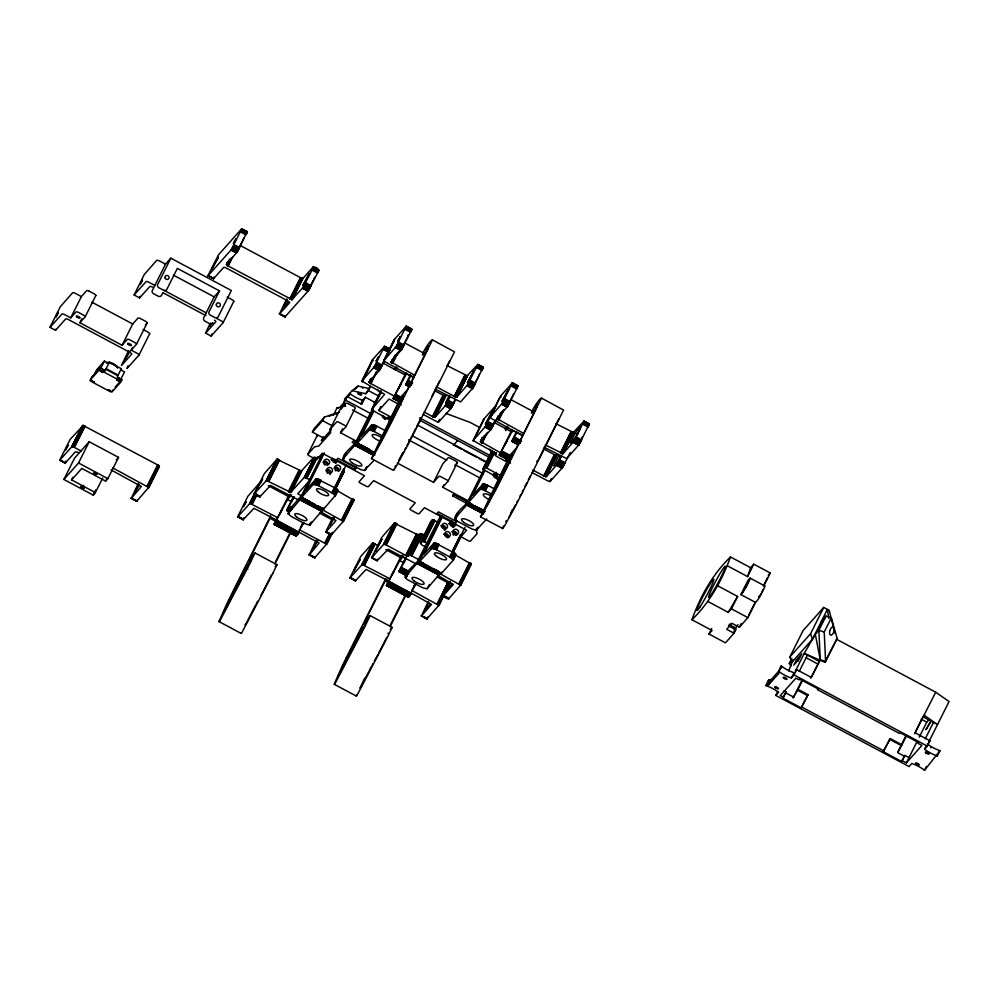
<?xml version="1.0" encoding="UTF-8"?>
<svg xmlns="http://www.w3.org/2000/svg" width="999" height="999" viewBox="0 0 999 999"><rect width="100%" height="100%" fill="white"/><g stroke="black" fill="none" stroke-linecap="round" stroke-linejoin="round"><path stroke-width="1.5" d="M426.123 546.553C417.095 545.392 421.116 537.674 426.91 543.281M506.481 461.75L496.166 456.156L495.304 455.144L496.003 453.871L494.917 452.809L473.139 440.509L485.339 426.61L493.893 410.189M78.159 452.36L75.424 451.785L65.235 463.136L59.703 460.139L70.217 439.273L83.242 425.487L157.992 465.097L159.403 466.595L157.392 468.893M285.115 316.208L284.965 316.933L308.142 291.009L317.557 273.014C321.878 269.056 311.925 263.611 312.05 270.08L302.859 287.774L291.858 299.6L227.859 265.834L226.498 264.236L237.1 252.173L247.115 231.793M318.094 505.981L323.589 508.916L309.765 525.062L304.782 523.663L290.959 516.271L288.124 513.511L300.599 498.988L322.952 454.52M314.91 556.868L314.61 557.979L326.511 544.13L299.3 529.707M324.4 452.872L305.744 490.484L315.821 479.22L317.095 478.946L336.213 488.499L337.924 490.771L335.826 493.194M373.951 460.352L364.31 470.517L360.314 469.405L346.478 462.038C336.076 457.392 353.921 446.503 355.781 441.995L381.268 391.733M346.178 454.533L345.804 453.171M332.779 517.432L325.724 531.943L331.243 535.077L343.231 521.378L322.09 509.577M343.269 521.64L353.921 500.249L336.626 490.384M390.322 420.367L371.541 409.702L384.64 394.305L361.85 381.106L374.3 366.833L384.528 346.291L372.565 359.628L373.127 360.664M413.399 377.485L383.616 360.951L394.33 339.473L406.293 326.136L411.825 329.121L411.501 330.182L401.561 349.613L390.934 362.025L414.535 375.137M394.33 339.473L394.518 340.147M440.621 572.964L426.948 588.798L422.602 587.724L408.766 580.357C398.351 575.711 416.208 564.822 418.057 560.314L440.459 516.058M405.382 577.522L408.091 571.49M483.778 469.905L467.619 501.698C465.771 506.218 447.914 517.095 458.329 521.74L472.165 529.108L476.148 530.219L486.775 518.956M441.895 516.283L419.193 561.888L431.918 548.376L435.901 549.487L450.349 557.205L453.071 560.402L441.258 573.638L418.456 561.538L405.319 576.997M455.369 519.555L458.029 514.235L457.654 512.874M453.071 560.402L455.844 554.895L455.02 553.371L435.502 543.131L433.728 543.344L423.663 554.607L442.32 516.995M448.901 597.789L448.601 598.901L460.589 585.202L439.448 573.401M460.614 585.464L471.278 564.073L455.282 554.907M501.311 453.234L480.419 441.446L490.834 429.545L496.203 419.505M520.916 434.877L489.772 417.619L500.474 396.141L512.437 382.804L517.981 385.789L517.644 386.85L507.717 406.281L497.09 418.693L523.414 433.266M497.052 418.556L498.439 415.684M500.474 396.141L501.036 397.177M500.299 479.058L482.867 469.243L492.207 450.287M128.509 350.849L121.453 365.497L131.668 354.208A2.498 0.774 26.6 0 0 130.007 352.435L68.407 319.555A2.498 0.774 26.6 0 0 65.672 318.981L55.569 330.282L49.95 327.335L60.215 306.843L72.602 292.782A2.498 0.774 26.6 0 1 75.325 293.356L81.381 296.591L86.626 290.697A2.498 0.774 26.6 0 1 89.361 291.283M55.482 330.319L55.782 329.208M138.262 483.666L131.244 498.364L141.359 486.513L111.014 469.905M286.501 299.3L279.47 313.998L289.648 302.66L288.848 301.423L225.112 267.457L223.651 267.42L213.549 278.733L207.929 275.774L218.444 254.907L241.608 228.858L247.365 231.681M216.571 318.381L221.403 320.966A2.498 0.774 26.6 0 1 223.077 322.739L211.114 336.076L205.569 333.092L210.077 323.539M211.114 336.076L211.825 334.003M241.87 228.746L231.356 249.613L207.967 275.836M260.215 482.28L247.839 496.328L237.612 516.87L249.987 503.396L277.61 517.619L288.249 496.353L290.234 494.13M313.836 457.355L301.348 471.041L276.96 459.29L264.473 473.426L254.208 493.918L266.446 480.507L290.709 492.307L304.295 477.41L309.553 479.458M298.676 500.024L270.567 485.427L259.752 496.903L259.89 496.178M291.608 494.917L287.512 499.512L274.188 524.5L277.61 517.619M323.301 453.534L301.286 497.764L313.149 484.54L317.345 485.077L332.442 493.081L335.202 495.566L323.301 509.54L323.938 507.929M316.134 540.347L309.116 555.044L319.106 543.019L277.048 520.392M331.243 535.077L331.543 533.966M372.727 411.725L356.918 443.568L369.268 430.094L372.977 430.881L383.491 436.426M377.834 545.354L372.54 543.281L360.689 556.53L349.825 577.959L362.212 564.485L389.822 578.708L400.474 557.442L402.447 555.219M425.187 536.051C422.152 531.93 419.468 535.839 416.396 534.153L394.305 523.114L381.83 537.25L371.566 557.742L377.185 560.689L388.174 549.275L416.021 563.848M384.228 347.402C391.97 352.547 392.033 348.913 384.44 346.328M403.821 556.006L399.737 560.601L386.413 585.589L389.822 578.708M428.359 601.423L421.328 616.133L431.531 604.432L410.676 592.782M441.858 572.052L441.221 573.663M443.081 595.766C457.717 601.873 438.673 598.051 444.38 592.744M447.077 365.572L467.182 375.786L477.809 364.498L467.569 384.852L456.955 396.903L454.545 396.491L436.426 386.838M454.882 518.394L466.82 504.92L468.681 501.298M435.314 389.185L460.576 401.91L473.064 387.787L483.079 367.407M555.968 423.701L573.339 432.455L583.965 421.153L573.713 441.508L563.011 453.646L545.317 444.955M544.118 447.265L566.733 458.578L579.22 444.443L589.223 424.063M413.711 377.135L410.964 375.661L405.631 384.69L410.452 374.725M522.602 435.264L517.107 432.33L511.775 441.358L516.595 431.393M289.398 512L286.638 510.439L292.869 497.777M407.117 576.023L398.851 571.59L405.781 557.479M522.052 493.231A157.792 12.55 -61.9 0 1 515.834 505.294L505.094 524.975A11.389 0.912 -61.9 0 1 502.709 528.496L480.494 516.833L497.889 480.507M222.977 613.661L232.667 593.156A247.964 19.718 -61.9 0 1 234.89 588.611L245.155 567.894L249.6 562.912A71.254 5.669 -61.9 0 1 239.997 581.53M250.936 561.413L255.02 552.984L277.023 564.722L272.939 573.151M390.297 629.445L392.17 627.384L388.087 635.801A69.955 5.569 -61.9 0 1 378.409 654.582M479.333 374.213L479.021 375.137M406.019 372.677L393.156 398.688L406.493 373.676L410.614 375.874M512.012 429.645L499.313 455.344L512.637 430.344L515.397 431.805M213.961 277.21L213.474 278.771M383.628 360.826L396.066 346.678L406.293 326.136M489.772 417.495L502.21 403.346L512.437 382.804M219.206 621.003L225.911 605.844A157.792 12.55 -61.9 0 1 231.293 594.73L270.679 515.746M356.506 694.917L356.356 695.404A11.389 0.912 -61.9 0 0 356.793 695.754L378.384 654.582M360.139 687.924L360.764 686.5M730.219 623.788L728.446 625.774L735.776 629.695L734.003 633.241L725.449 642.844L708.953 634.04L712.087 630.506L691.92 619.742C700.237 596.478 712.612 574.25 730.469 556.942L750.636 567.707L753.783 564.185L770.279 572.989L764.035 585.464M691.92 619.742C709.777 602.434 722.14 580.207 730.469 556.942M727.397 565.809L747.577 576.585L750.636 567.707M104.783 371.216L109.378 362.337L121.291 368.693L117.258 376.948L120.467 378.658A2.085 0.649 26.6 0 1 121.853 380.144L121.179 380.894L121.329 378.271L124.525 371.89L122.69 370.916A2.61 0.812 26.6 0 1 120.954 369.068L121.291 368.693M296.678 534.94L296.191 536.251L303.933 522.39M408.903 596.016L408.404 597.34L416.158 583.478M427.547 616.995L426.835 619.068L438.811 605.369L411.825 590.446L414.485 585.127M759.115 596.216L758.915 597.002L761.176 593.468M762.637 590.421L762.649 589.772M243.731 238.174L243.244 239.385M408.116 335.814L408.091 334.902M788.661 670.878L793.131 659.702M502.684 527.934L502.509 528.621M314.722 277.26L314.223 278.471M408.029 336.039L403.047 345.766M137.038 500.187L136.738 501.298L148.639 487.45L112.787 467.907M355.619 579.782L355.332 580.894L366.146 569.418L388.786 581.093M399.101 459.915L399.513 459.016M140.097 296.341L139.61 297.914L149.788 286.563A2.498 0.774 26.6 0 1 152.522 287.138M393.831 469.155L393.681 470.192A11.339 0.899 -61.9 0 0 395.729 467.195L407.917 444.817A168.868 13.437 -61.9 0 0 412.974 435.002L454.495 351.848L432.455 339.897C428.733 340.459 414.86 366.433 427.759 348.963L407.342 389.71L401.823 395.941L397.127 405.057A69.955 5.569 -61.9 0 0 388.736 422.39M377.585 559.165L377.098 560.726L371.578 557.604M495.317 407.255L495.804 405.694L483.853 419.031L473.389 440.971M513.461 394.13L512.924 395.329M293.868 497.09L292.12 500.149L293.669 496.965M406.094 558.179L404.345 561.226L406.019 557.867M415.634 583.891L414.098 586.7M65.959 461.063L65.235 463.136L59.715 460.002M243.831 517.744L243.107 519.817L253.933 508.329L276.561 520.004M245.23 624.687L245.604 623.851M388.811 422.277L371.416 458.603L393.431 470.392M478.558 376.198L477.947 377.497M495.429 487.362L499.8 477.759A71.903 5.719 -61.9 0 1 507.567 461.763L512 456.805L501.223 478.096A230.582 18.344 -61.9 0 1 497.202 485.951L486.151 506.743L486.675 505.357M390.197 420.666L385.814 430.269A63.461 5.045 -61.9 0 1 377.56 447.152M388.062 633.716L388.136 633.054M242.832 240.334L242.332 241.396M361.163 685.614L361.601 684.69M313.961 279.058L313.137 280.769M302.023 524.862L301.661 525.861L303.309 523.051M414.123 586.201L414.835 584.802M503.059 527.06L503.596 525.949M362.05 683.716L362.525 682.704M210.789 323.214L209.565 326.523L211.825 323.314M363.024 681.643L363.536 680.556M127.972 365.859L126.985 368.494L138.948 355.144A2.498 0.774 26.6 0 0 137.288 353.371L131.231 350.149L132.567 347.49M495.092 407.767L494.53 408.916M364.086 679.42L364.635 678.246M761.762 592.32L762.274 591.271M346.441 657.392L385.589 578.896M512.599 395.991L512.062 397.065M448.476 585.426L446.565 590.272L451.748 583.878M130.257 350.974L125.474 358.941L128.946 351.248M49.987 327.385L61.95 314.048A2.498 0.774 26.6 0 1 64.685 314.623L70.729 317.857L81.381 296.591M131.231 350.149L136.476 344.268A2.498 0.774 26.6 0 0 134.815 342.495L130.045 339.947A2.498 0.774 26.6 0 0 127.31 339.373L122.065 345.254L79.895 322.739L81.893 318.756M85.202 316.77L95.842 295.504M109.378 362.337L109.041 362.712A2.61 0.812 26.6 0 1 106.194 362.113L104.358 361.126L101.161 367.507L99.8 367.907L90.946 378.371A2.085 0.649 26.6 0 0 91.396 379.22M94.243 374.712L96.791 369.605L104.358 361.126M99.8 367.907L99.188 369.143L99.85 368.394A2.085 0.649 26.6 0 1 102.123 368.881L105.332 370.592M122.065 345.254L132.717 323.988L137.962 318.107A2.498 0.774 26.6 0 1 140.697 318.681L145.454 321.228A2.498 0.774 26.6 0 1 147.128 323.002L136.538 344.168M59.828 460.152L71.703 446.853L82.442 425.524M71.703 446.853L82.767 425.449M71.94 446.74L82.992 425.462M72.34 446.715L83.242 425.487M72.59 446.753L83.516 425.549M72.865 446.803L83.804 425.624M73.164 446.89L84.116 425.736M73.476 447.003L84.44 425.861M170.841 258.179L157.717 284.403A2.498 2.36 41.7 0 0 158.853 287.7L163.624 290.234A2.51 2.373 41.7 0 0 166.895 289.273L177.347 268.394L219.518 290.896L209.053 311.788A2.498 2.373 41.7 0 0 210.19 315.085L214.96 317.632A2.498 2.373 41.7 0 0 218.219 316.683L231.343 290.497L170.841 258.179L165.509 264.173L152.372 290.397A2.498 2.36 41.7 0 0 153.509 293.694L158.292 296.216A2.51 2.373 41.7 0 0 161.551 295.267L162.787 292.794M73.789 447.127L84.765 426.011M81.281 451.086L74.438 447.427L85.09 426.173M95.392 492.594L93.182 495.092L63.874 479.458L74.525 458.191L89.198 441.72L118.531 457.38L107.88 478.646L105.632 481.118L81.818 468.419L71.591 479.895L95.392 492.594L102.722 477.984M63.874 479.458L78.546 462.987L89.198 441.72M71.591 479.895L72.915 477.235M138.998 355.057L149.65 333.791M82.018 488.036L80.657 486.451L84.253 488.436L82.018 488.036L83.354 485.377M82.318 488.186L83.654 485.526M93.182 495.092L95.842 489.785M105.632 481.118L106.968 478.471M226.436 264.448L227.772 261.676M226.561 264.735L227.809 261.925M226.686 264.91L229.345 259.59M226.86 265.085L229.52 259.777M227.06 265.272L230.382 258.629M227.297 265.459L230.632 258.816M227.572 265.647L231.556 257.68M227.859 265.834L231.855 257.854M228.159 266.009L232.829 256.706M219.518 290.896L214.173 296.89L203.721 317.769A2.498 2.373 41.7 0 0 204.857 321.079L209.615 323.626A2.498 2.373 41.7 0 0 212.887 322.677M241.958 242.158L241.346 243.344M223.127 322.64L233.778 301.373M147.04 486.188L157.68 464.922M147.34 486.363L157.992 465.097M147.64 486.538L158.279 465.284M147.902 486.725L158.554 465.472M148.139 486.913L158.791 465.659M148.351 487.1L158.991 465.834M148.514 487.287L159.166 466.021M148.639 487.45L159.291 466.183M148.701 487.962L159.415 466.483M289.76 298.888L300.412 277.622L240.185 245.467M290.085 299.051L300.736 277.784L303.147 278.197L313.249 266.895M290.409 299.188L301.049 277.934M290.721 299.325L301.373 278.059M291.034 299.425L301.686 278.159M291.333 299.513L301.985 278.246M291.608 299.563L302.26 278.309M291.858 299.6L302.51 278.334M292.083 299.6L302.722 278.346M292.257 299.588L303.147 278.197M249.575 503.533L260.314 482.205M249.812 503.421L260.464 482.155M249.987 503.396L254.645 494.093M250.212 503.396L254.87 494.093M250.462 503.434L255.12 494.13M250.737 503.484L255.394 494.193M251.036 503.571L255.694 494.268M251.348 503.683L256.006 494.38M251.661 503.808L256.318 494.505M251.985 503.946L256.643 494.655M252.31 504.108L256.968 494.805M266.209 480.631L276.86 459.365M266.308 480.556L277.098 459.24M266.633 480.482L277.272 459.228M266.845 480.494L277.497 459.228M267.095 480.519L277.747 459.265M267.37 480.581L278.022 459.315M267.67 480.669L278.321 459.403M267.982 480.769L278.634 459.503M268.306 480.894L278.946 459.64M268.631 481.043L279.27 459.777M268.943 481.206L279.595 459.94M324.787 438.698L312.412 432.092L314.198 428.546L324.388 417.12L339.535 412M312.412 432.092L322.602 420.666L324.388 417.12M288.399 491.583L299.038 470.329M288.711 491.745L299.363 470.479M476.336 528.796L476.398 529.807A136.101 42.283 26.6 0 0 477.11 533.628L470.429 541.121A2.085 0.649 26.6 0 1 468.156 540.634L462.662 537.699A2.085 0.649 26.6 0 1 461.263 536.226L466.608 530.232L424.438 507.729L419.105 513.711A2.085 0.649 26.6 0 1 416.82 513.236L411.326 510.302A2.085 0.649 26.6 0 1 409.94 508.816L415.272 502.834L373.663 480.619L368.319 486.6A2.085 0.649 26.6 0 1 366.046 486.126L360.539 483.191A2.085 0.649 26.6 0 1 359.153 481.705L364.498 475.724L322.327 453.209L316.983 459.203A2.085 0.649 26.6 0 1 314.71 458.716L309.203 455.781A2.085 0.649 26.6 0 1 307.817 454.308L317.133 435.701A2.085 0.649 26.6 0 0 317.158 436.088M289.036 491.895L299.688 470.629M289.36 492.02L300 470.754M289.673 492.12L300.312 470.866M289.96 492.207L300.612 470.941M290.234 492.27L300.886 471.004M290.484 492.295L301.136 471.041M290.709 492.307L301.536 471.016M291.034 492.232L301.773 470.904M333.516 414.935L337.063 407.854L339.86 407.217L344.98 401.473M323.401 436.713L321.353 440.809L331.368 429.582M286.651 510.539L294.193 497.077M304.195 477.485L314.423 457.43M304.62 477.347L314.598 457.405M304.832 477.347L314.81 457.417M305.082 477.372L315.06 457.442M305.357 477.435L315.347 457.505M305.657 477.522L315.634 457.579M307.817 454.308L314.498 446.828L318.693 446.116L330.706 432.642L330.07 429.358L341.608 406.318L342.932 404.832L345.666 406.281M288.124 513.511L290.909 507.754L301.648 495.392L322.577 453.708M305.969 477.622L315.946 457.692M288.199 513.786L290.909 507.754M306.293 477.747L316.271 457.817M288.361 514.098L290.859 508.466M342.932 404.832L340.721 409.253L346.054 403.271A2.085 0.649 26.6 0 1 348.339 403.746L353.833 406.68A2.085 0.649 26.6 0 1 355.232 408.166L345.904 426.76L340.572 432.754L356.893 441.471M344.767 406.368L344.705 405.357A136.101 42.283 26.6 0 0 343.993 401.536L347.103 396.503L361.775 404.333L365.322 397.24L376.311 403.109M306.606 477.897L316.596 457.967M306.93 478.059L317.582 456.793L321.516 458.903M348.102 397.028L349.875 393.494A13.624 4.233 26.6 0 0 362.612 400.287L365.322 397.24M361.85 381.106L372.565 359.628M361.975 381.393L372.54 359.977M362.1 381.568L372.752 360.302M362.275 381.743L370.254 365.796M313.149 484.54L315.821 479.22M313.349 484.39L316.009 479.07M313.636 484.29L316.296 478.983M313.998 484.253L316.658 478.933M275.374 562.062L289.698 533.441M314.435 484.265L317.095 478.946M274.987 563.985L290.634 532.742M340.572 432.754L342.57 428.771M314.922 484.328L317.595 479.008M315.484 484.44L318.144 479.12M316.071 484.602L318.731 479.295M316.695 484.815L319.355 479.508M317.345 485.077L320.005 479.757M370.529 379.17L369.131 382.043L369.992 383.067L395.504 396.753M370.504 379.52L369.168 382.18L379.333 370.442L384.278 361.376M369.38 382.505L371.378 378.521M317.982 485.364L320.642 480.044M369.555 382.692L371.553 378.696M369.755 382.867L372.415 377.56M318.619 485.689L321.278 480.369M369.992 383.067L372.664 377.747M370.267 383.241L373.589 376.598M370.554 383.429L376.548 371.466M370.866 383.604L376.848 371.64M360.826 403.833L362.612 400.287M346.815 397.552L344.48 399.163L352.048 390.684L365.884 393.731L370.367 386.388M365.884 393.731L370.604 386.7M383.741 361.251L394.305 339.822M300.274 528.034L302.934 522.714M384.54 360.09L393.856 341.483M309.403 525.099L310.739 522.44M391.021 362.187L392.357 359.528M309.765 525.062L311.101 522.402M391.146 362.35L392.482 359.69M343.019 458.916L345.691 453.608M391.321 362.537L394.642 355.894M310.252 524.812L311.576 522.165M343.094 459.203L345.766 453.883M391.521 362.712L395.517 354.745M343.269 459.515L345.929 454.195M391.758 362.912L395.754 354.932M392.033 363.087L396.69 353.796M392.32 363.274L397.639 352.647M392.632 363.449L398.613 351.486M371.541 409.702L380.919 390.871M371.665 409.99L380.894 391.233M371.79 410.164L381.106 391.558M343.044 458.678L355.357 444.655L373.027 409.565M331.818 492.732L334.49 487.412M340.122 475.899L343.569 469.018M335.127 486.413L343.107 470.467L344.168 471.878L342.108 473.276M334.615 488.149L346.403 464.61M332.442 493.081L343.619 470.841M335.164 488.299L343.818 471.016M373.801 411.138L361.351 436.263L371.928 424.787L375.636 425.562L386.163 431.106M334.915 489.185L343.981 471.203M333.017 493.444L344.118 471.366M335.514 489.148L344.193 471.528M333.554 493.818L336.213 488.499M334.028 494.193L336.688 488.873M334.44 494.567L337.1 489.248M334.777 494.917L337.437 489.61M335.027 495.254L337.699 489.947M335.202 495.566L337.862 490.259M335.152 496.278L337.937 490.534M368.793 430.344L371.64 424.875M392.295 417.732L378.796 410.527L380.794 406.531M369.268 430.094L371.928 424.787M369.63 430.057L372.29 424.737M370.067 430.07L372.727 424.75M370.567 430.132L373.226 424.812M371.116 430.244L373.776 424.937M371.703 430.419L374.375 425.099M372.327 430.631L374.987 425.312M372.977 430.881L375.636 425.562M373.614 431.168L376.286 425.861M354.932 469.518L356.268 468.019L337.937 458.229L336.601 459.727L354.932 469.518L356.293 466.808M374.25 431.493L376.923 426.173M324.9 542.869L329.57 533.566M325.212 543.044L329.87 533.741M325.499 543.219L330.157 533.916M325.774 543.406L330.432 534.103M326.011 543.593L330.669 534.29M326.211 543.781L330.869 534.477M326.386 543.968L331.705 533.329M326.511 544.13L331.83 533.503M326.623 544.542L332.58 532.33M364.947 470.379L366.945 466.396M365.147 470.229L366.483 467.569M377.585 447.127L377.073 448.501L389.685 424.662A247.964 19.718 -61.9 0 0 392.132 419.855L402.909 398.576L398.464 403.559A71.254 5.669 -61.9 0 0 390.122 420.779M341.546 519.955L352.185 498.701M341.845 520.129L352.497 498.876M342.145 520.317L352.784 499.05M342.407 520.504L353.059 499.238M342.645 520.691L353.296 499.425M342.857 520.879L353.496 499.612M343.019 521.053L353.671 499.787M343.144 521.216L353.796 499.962M343.269 521.515L353.883 500.112M432.067 396.029L439.548 381.081M447.04 366.133L449.75 360.701M450.274 396.603L445.167 405.881L435.202 417.058L433.429 416.92L432.467 416.483L443.106 395.229L434.902 390.834M432.779 416.645L443.431 395.379L445.841 395.804L435.202 417.058M433.104 416.795L443.756 395.529M433.429 416.92L444.068 395.654M433.741 417.02L444.38 395.766M434.028 417.107L444.68 395.841M434.315 417.17L444.955 395.904M434.565 417.195L445.204 395.941M434.777 417.207L445.429 395.941M434.952 417.182L445.741 395.866M361.788 564.622L372.677 543.244M362.212 564.485L372.864 543.219M362.425 564.485L373.077 543.219M362.674 564.522L373.326 543.256M362.962 564.572L373.601 543.306M363.249 564.66L373.901 543.394M363.561 564.76L374.213 543.506M363.886 564.885L374.538 543.631M364.21 565.034L374.85 543.768M364.523 565.197L375.174 543.931M423.214 414.498L437.462 421.953L438.274 422.127L439.61 419.468M438.274 422.127L440.01 419.455M454.233 396.328L464.872 375.075M454.545 396.491L465.197 375.224M454.87 396.64L465.522 375.374M455.194 396.765L465.834 375.499M455.507 396.865L466.146 375.612M455.794 396.953L466.446 375.686M456.068 397.015L466.72 375.749M456.318 397.04L466.97 375.786M456.543 397.053L467.182 375.786M456.718 397.028L467.507 375.711M438.499 422.14L450.836 408.603L455.781 399.538M456.955 396.903L467.607 375.649M371.69 557.754L383.566 544.455L394.305 523.114M383.566 544.455L394.63 523.051M383.803 544.33L394.855 523.051M384.203 544.318L395.104 523.089M384.453 544.343L395.379 523.139M384.727 544.405L395.666 523.226M385.027 544.492L395.979 523.326M385.339 544.592L396.303 523.464M385.651 544.717L396.628 523.601M418.593 559.465L410.564 555.332L406.393 555.719L386.301 545.029L396.94 523.763M397.277 463.024L433.516 482.367L442.832 463.773L448.176 457.779A2.085 0.649 26.6 0 1 450.449 458.254L455.956 461.201A2.085 0.649 26.6 0 1 457.342 462.674L448.027 481.281L442.682 487.262L468.531 501.061M386.925 578.945L385.152 580.931L364.735 621.69L370.179 615.634L392.17 627.384M405.744 555.407L416.396 534.153M406.069 555.569L416.72 534.315M406.393 555.719L417.033 534.453M406.705 555.844L417.357 534.577M407.018 555.956L417.669 534.69M398.863 571.615L406.418 558.166M407.317 556.031L417.969 534.777M407.592 556.093L418.244 534.827M407.842 556.131L418.494 534.865M408.067 556.131L418.706 534.865M408.241 556.106L419.031 534.802M442.682 487.262L444.018 484.602M408.479 555.993L419.13 534.727M409.103 555.294L419.855 533.953M409.353 555.169L420.179 533.891M409.752 555.157L420.392 533.891M409.99 555.182L420.641 533.928M410.277 555.244L420.916 533.978M410.564 555.332L421.216 534.065M410.876 555.432L421.528 534.165M411.201 555.556L421.853 534.303M411.526 555.706L422.177 534.44M411.838 555.869L422.49 534.602M420.342 542.832L431.056 521.353L432.829 519.905L437.55 522.015M420.467 543.119L431.056 521.353M420.591 543.294L432.292 519.967M421.79 541.183L432.442 519.93M421.965 541.171L432.617 519.905M420.966 543.656L432.829 519.905M422.44 541.208L433.079 519.942M422.714 541.258L433.354 519.992M473.176 440.646L483.853 419.031M473.264 440.809L483.903 419.543M423.002 541.346L433.653 520.079M405.307 577.235L407.967 571.928M423.314 541.446L433.966 520.192M405.557 577.834L408.216 572.514M423.638 541.57L434.29 520.317M423.963 541.72L434.615 520.454M424.275 541.883L434.927 520.616M489.897 417.907L499.787 397.827M418.456 561.538L441.508 515.509M490.184 418.256L492.182 414.273M467.045 503.583L452.647 495.891L453.534 494.118L467.932 501.81M480.419 441.446L482.417 437.462L480.544 441.745M480.669 441.908L482.667 437.924M480.831 442.095L483.504 436.775M481.043 442.282L484.365 435.639M481.281 442.47L484.602 435.826M389.847 626.073L404.857 596.091M481.543 442.657L485.539 434.677M481.843 442.832L486.501 433.529M390.147 626.648L405.781 595.392M482.142 443.007L487.475 432.38M431.068 548.663L433.928 543.194M431.556 548.414L434.215 543.106M431.918 548.376L434.577 543.056M497.09 418.693L498.414 416.034M432.342 548.389L435.015 543.069M497.177 418.856L498.501 416.196M497.302 419.018L498.626 416.358M432.842 548.451L435.502 543.131M497.465 419.193L500.799 412.55M497.677 419.38L500.998 412.737M497.914 419.568L501.898 411.6M433.391 548.563L436.063 543.256M498.176 419.755L502.834 410.452M433.991 548.738L436.65 543.419M498.464 419.942L503.121 410.639M498.776 420.117L504.095 409.478M434.615 548.951L437.275 543.631M435.252 549.2L437.924 543.881M435.901 549.487L438.561 544.18M436.538 549.812L439.198 544.492M454.945 518.906L457.53 513.311M455.107 519.218L457.779 513.898M455.394 523.151L456.73 521.653L438.399 511.863L437.062 513.361L455.394 523.151L456.755 520.442M482.942 469.393L492.182 450.636M483.066 469.567L492.145 451.573M483.241 469.742L492.282 451.523M482.829 468.981L484.478 467.457L492.47 451.511M484.478 467.457L492.682 451.511M484.69 467.457L492.932 451.548M484.94 467.495L493.206 451.61M484.527 469.655L468.019 502.922L484.59 511.7M485.227 467.557L493.506 451.685M485.514 467.632L493.818 451.798M484.915 470.454L472.465 495.579L483.041 484.103L486.75 484.877L494.63 489.011M485.826 467.744L494.143 451.923M486.151 467.869L494.468 452.072M501.648 476.111L486.8 468.169L494.78 452.222M427.235 588.698L429.42 584.565M495.304 455.144L496.628 452.485M468.044 502.909L479.895 489.66L482.754 484.19M479.895 489.66L483.041 484.103M480.382 489.41L483.404 484.053M480.744 489.373L483.841 484.065M481.181 489.385L484.34 484.128M481.668 489.448L484.89 484.24M482.23 489.56L485.477 484.415M452.747 550.424L460.726 534.477M449.737 556.855L452.397 551.548M452.984 550.611L460.964 534.665L461.588 535.489L452.872 552.984M482.817 489.722L483.441 489.935L486.101 484.627M452.535 552.272L465.022 527.36M450.349 557.205L453.022 551.885M453.359 550.973L461.338 535.027M452.897 552.622L461.463 535.189M483.441 489.935L484.09 490.197L486.75 484.877M450.936 557.567L453.596 552.247M484.09 490.197L484.727 490.484L487.387 485.164M451.473 557.942L454.133 552.622M491.97 494.33L485.364 490.809L488.024 485.489M451.948 558.316L454.607 553.009M452.36 558.691L455.02 553.371M452.697 559.053L455.357 553.733M494.855 475.062L493.518 473.663L497.252 475.487L494.855 475.062L496.191 472.402M452.947 559.39L455.606 554.07M453.121 559.69L455.781 554.383M453.196 559.977L455.856 554.657M437.125 603.958L447.777 582.692L437.125 576.997M437.437 604.12L447.777 582.692M437.724 604.308L448.076 582.867M437.987 604.495L448.376 583.041M438.236 604.682L448.638 583.229M438.436 604.87L450.124 581.256M438.611 605.044L450.374 581.83M476.148 530.219L477.485 527.572M438.811 605.369L449.375 583.953L448.876 583.416M476.511 530.182L477.847 527.522M438.798 605.731L444.18 594.88M476.798 530.082L478.121 527.422M458.903 583.778L469.542 562.524M459.203 583.953L469.855 562.699M459.49 584.14L470.142 562.874M459.765 584.328L470.417 563.061M460.002 584.515L470.654 563.249M460.214 584.702L470.854 563.436M460.377 584.877L471.029 563.611M460.589 585.202L471.153 563.786M539.11 458.329L558.841 418.931M561.563 456.006L556.443 465.284L546.478 476.473L544.393 476.198L543.743 475.886L554.395 454.632L543.444 448.788M544.068 476.048L554.707 454.795L557.13 455.207L546.241 476.585M544.393 476.198L555.032 454.932M544.705 476.323L555.357 455.057M545.017 476.436L555.669 455.169M545.317 476.511L555.968 455.257M545.591 476.573L556.243 455.307M545.841 476.61L556.493 455.344M546.053 476.61L556.705 455.344M560.377 452.997L571.028 431.73M560.689 453.159L571.341 431.893M561.013 453.309L571.665 432.043M561.338 453.434L571.99 432.167M561.65 453.534L572.302 432.28M561.95 453.621L572.589 432.355M562.225 453.683L572.877 432.417M562.474 453.708L573.114 432.442M562.687 453.721L573.339 432.455M562.874 453.696L573.663 432.38M563.111 453.571L573.763 432.305M531.905 472.515L548.738 481.368L549.962 481.518L551.286 478.858M549.962 481.518L551.535 478.746M575.299 433.042L570.292 443.057C574.737 441.408 587.562 415.534 575.299 433.042L577.747 434.353M550.099 481.468L562.337 467.719L570.254 452.572M708.953 634.04L711.7 628.521M708.104 601.598L728.271 612.362L731.418 608.841L737.624 596.44L717.457 585.676M747.577 576.585L753.783 564.185M764.422 586.238L764.697 585.976A8.279 0.662 -61.9 0 1 764.809 586.313L764.322 587.724A8.279 0.662 -61.9 0 1 763.323 589.959L761.925 592.744A8.279 0.662 -61.9 0 1 760.389 595.604L758.915 598.101A8.279 0.662 -61.9 0 1 757.741 599.887L755.544 602.409L740.883 594.58L747.976 580.394L750.037 578.146A8.279 0.662 -61.9 0 1 750.149 578.483L749.662 579.895A8.279 0.662 -61.9 0 1 748.651 582.13L747.264 584.914A8.279 0.662 -61.9 0 1 745.754 587.699M734.003 633.241L726.673 629.32L732.017 623.326L739.347 627.247L741.121 623.701M748.8 615.097L754.37 603.97M763.436 585.876L767.619 577.522M739.347 627.247L747.914 617.644L755.544 602.409M926.523 766.32L924.525 770.316A13.624 4.233 26.6 0 0 911.787 763.511L909.078 766.558L775.786 695.416L778.508 692.357A13.624 4.233 26.6 0 0 765.771 685.564L768.431 680.244L771.228 679.607L779.42 670.429M765.771 685.564L767.332 685.239L769.992 679.919M767.332 685.239L768.568 684.927L771.228 679.607M778.583 671.203L781.243 665.883A13.624 4.233 26.6 0 0 793.98 672.689L791.32 677.996A13.624 4.233 26.6 0 1 778.583 671.203L778.808 673.451L768.568 684.927M778.733 672.439L781.243 665.883M828.845 618.518L827.384 609.427L812.462 639.235L791.757 662.437L789.872 656.93L803.021 630.681L823.713 607.467L829.22 610.414L834.989 633.441M791.096 665.883L789.285 663.498L791.857 658.341M775.786 695.416L777.784 691.42M796.44 659.827L793.78 665.147L799.113 659.153L801.772 653.833L796.44 659.827L798.563 660.963M789.872 656.93L810.564 633.728L823.713 607.467M791.32 677.996L794.03 674.949L796.69 669.63L811.363 677.459L820.229 659.752L818.868 630.319L825.973 616.146L831.343 617.832L837.137 638.398L825.599 661.438L824.887 662.237L804.232 653.408L795.354 671.128L796.69 669.63M799.562 678.508L801.985 680.207L793.119 697.926L798.001 689.335L808.041 694.705L801.161 707.854L782.829 698.064L786.163 691.995L784.04 690.871M782.829 698.064L786.163 691.995M799.225 671.478L807.417 655.119M824.237 632.005L818.868 630.319L815.309 634.303L820.229 659.752L825.599 661.438L824.237 632.005L831.343 617.832M798.001 689.335L802.659 680.032M820.229 659.752L810.689 678.209M801.161 707.854L808.041 694.705M824.887 662.237L837.137 638.398M909.015 757.579L904.957 755.419L901.635 761.488L883.303 751.698L890.184 738.548L901.947 744.829L906.605 735.526M883.303 751.698L890.184 738.548M897.751 752.047L905.943 735.701L909.939 737.274M901.947 744.829L897.739 752.672L904.295 756.168L904.957 755.419M922.177 718.069L914.647 733.703L935.713 692.207L836.425 639.198M901.635 761.488L904.295 756.168M902.297 760.739L906.355 762.899L917.207 741.233M919.255 737.137L926.76 722.14L928.833 719.817M931.08 721.315L925.898 729.72L930.931 720.966M925.274 738.761L933.466 722.402M927.259 743.83A13.624 4.233 26.6 0 0 939.997 750.636L937.337 755.943A13.624 4.233 26.6 0 1 924.599 749.15L925.923 746.49M924.599 749.15L927.322 746.103L929.982 740.783L915.309 732.954M924.525 770.316L939.997 750.636M361.588 685.664L361.176 686.463M302.148 524.587L303.072 522.902M317.694 540.834L313.099 548.426L316.371 541.096M334.328 517.919L329.695 525.524L333.216 517.832M420.242 419.58L421.153 417.769M477.597 378.209L477.035 379.32M530.244 475.999L528.421 479.595M416.695 426.585L419.343 421.366M448.676 585.039L449.288 583.841M526.648 483.104L524.912 486.513M414.135 431.605L415.834 428.284M505.769 521.678L506.343 520.554M312.949 281.131L312.175 282.617M246.278 623.339L246.441 623.014A62.999 5.007 -61.9 0 1 246.94 622.027M394.905 466.958L395.504 465.759M519.98 496.178L520.766 494.63M522.052 493.231L563.573 410.077L541.533 398.126C537.787 398.726 524 424.6 536.838 407.192L516.433 447.939L510.914 454.17L506.206 463.286A69.955 5.569 -61.9 0 0 497.814 480.619M408.591 442.432L409.34 440.959M139.448 484.877L135.19 491.745L138.699 484.053M407.117 445.279L407.842 443.868M449.962 396.166L445.691 403.022L449.013 395.691M516.933 502.097L517.669 500.661M384.053 360.939L383.191 362.562M515.484 504.882L512.137 511.288M405.02 449.313L405.706 448.002M403.696 451.848L401.223 456.493M561.126 455.981L557.217 462.624L553.658 465.946L558.666 455.944L561.113 457.242M494.855 421.079L494.043 422.577M511.488 398.189L511.088 398.938M511.513 512.475L509.003 517.157M240.934 244.143L240.272 245.367M262.7 591.92L260.552 595.928M233.616 593.356L239.972 581.53M371.503 666.395L370.766 667.757A63.461 5.045 -61.9 0 0 370.017 669.155M241.234 580.182L219.643 621.353A11.389 0.912 -61.9 0 1 219.193 621.028M256.343 603.746L257.767 601.098M454.87 400.224L454.058 401.698M476.635 380.07L476.024 381.181M400.099 458.603L400.649 457.567M372.215 665.059L372.914 663.748M376.411 657.267L374.313 661.163M246.029 623.813L245.242 625.137M311.763 283.366L311.164 284.453M382.979 362.962L382.105 364.51M428.596 601.997L424.8 610.439L429.97 604.045M377.747 389.385L378.122 390.746L381.081 392.932M353.858 500.474L350.924 503.758M489.597 449.088L491.733 451.923M455.844 554.895L453.733 557.33M471.266 564.198L469.255 566.495M582.242 437.025L581.88 437.674M239.835 246.154L239.198 247.29M287.175 299.088L282.929 308.304L288.112 301.923M493.843 422.939L493.056 424.313M510.477 400.05L510.077 400.749M361.001 686.788L360.177 688.061M745.716 587.774L744.243 590.272M453.858 402.06L453.084 403.384M399.837 459.078L399.188 460.114M475.424 382.255L475.037 382.917M815.309 634.303L804.232 653.408L818.893 661.238M310.764 285.152L310.202 286.089M728.271 612.362L737.624 596.44M381.68 365.247L381.081 366.246M117.582 378.109L118.594 378.109M402.847 346.091L402.135 347.202M452.722 403.983L452.085 404.957M492.507 425.212L492.02 425.974M504.957 429.071L507.38 426.211M734.165 630.182L738.011 624.562M238.012 249.238L237.238 250.387M820.703 622.777L825.973 616.146M380.544 367.095L380.07 367.794M394.118 369.355L396.266 366.895M223.052 613.636L224.438 611.276A63.461 5.045 -61.9 0 1 233.591 593.369M743.069 592.057L740.883 594.58M70.729 317.857L75.986 311.963A2.498 0.774 26.6 0 1 78.721 312.537L83.479 315.085A2.51 0.774 26.6 0 1 85.14 316.858L79.895 322.739M99.276 369.63L101.161 367.507M145.379 324.962L147.128 323.002M115.185 387.075L121.803 379.645M347.103 396.503L345.779 397.989L346.091 399.3M355.032 389.373L357.967 386.089L368.556 388.411M330.07 429.358L336.738 421.878A2.085 0.649 26.6 0 1 339.023 422.352L344.518 425.287A2.085 0.649 26.6 0 1 345.904 426.76M395.417 370.179L397.415 367.944M374.113 402.709L378.271 398.052M308.004 482.317L297.764 493.793L301.823 495.954M378.796 410.527L389.023 399.038L398.476 404.096M275.15 566.795L277.023 564.722M453.446 445.267L457.592 440.609M433.516 482.367L438.861 476.386A2.085 0.649 26.6 0 1 441.133 476.86L446.64 479.795A2.085 0.649 26.6 0 1 448.027 481.281M454.67 465.671L457.342 462.674M505.531 430.606L508.528 427.26M452.647 495.891L453.971 494.393L471.041 503.596M536.65 461.688L538.436 459.69M768.231 575.287L770.279 572.989M733.865 631.843L735.776 629.695M789.285 663.498L791.945 660.501M906.355 762.899L921.927 745.429L917.869 743.268L918.543 742.519L900.211 732.742L899.537 733.491L817.407 689.635L818.069 688.885L799.737 679.108L799.075 679.857L795.891 678.146L780.306 695.616L783.503 697.314M929.982 740.783L928.645 742.282L949.05 701.535L935.713 692.207M116.284 459.865L118.531 457.38M371.541 458.603L371.628 458.516A11.389 0.912 -61.9 0 0 374.001 455.007L384.74 435.314A157.792 12.55 -61.9 0 0 390.971 423.251L432.455 339.897M325.836 532.092L335.989 520.579L320.579 511.713M517.732 385.901L512.225 382.967M443.181 595.916L453.346 584.403L437.924 575.536M405.669 384.677L409.79 386.875M511.825 441.346L518.693 445.017L511.8 441.146M255.032 553.021L249.588 559.04L269.992 518.281L298.389 533.391M352.048 390.684L357.967 386.089M165.509 264.173L159.453 260.951A2.498 0.774 26.6 0 0 156.718 260.377L144.331 274.425L134.116 294.967L146.066 281.631A2.498 0.774 26.6 0 1 148.801 282.205L154.857 285.439M205.607 333.142L215.796 321.803A2.498 0.774 26.6 0 0 214.435 320.192M284.965 316.933L279.433 313.948M329.195 416.208L330.856 415.559M541.47 398.151L500.062 481.481A168.868 13.437 -61.9 0 1 495.005 491.296L482.817 513.673A11.339 0.899 -61.9 0 1 480.769 516.683L480.519 516.883M332.567 414.947L334.19 414.435M92.245 376.386L93.594 375.986M335.639 414.036L336.788 413.773M936.45 756.131L937.337 755.943M391.108 419.23L387.712 417.245L391.096 418.356M445.654 413.311L470.042 422.377L479.52 427.435M507.904 459.94L505.944 459.79L507.917 461.376M102.41 369.418L103.584 370.13M484.727 490.484L485.364 490.809M241.608 228.858L247.352 231.818M313.112 267.02L318.856 269.992M241.795 229.108L247.29 232.043M313.299 267.282L318.793 270.217M241.683 229.42L247.19 232.355M313.187 267.582L318.681 270.517M241.533 229.795L247.04 232.742M313.037 267.969L318.531 270.904M241.346 230.245L246.84 233.192M312.837 268.419L318.344 271.353M241.109 230.757L246.616 233.691M312.612 268.931L318.107 271.865M240.846 231.318L246.341 234.253M312.35 269.48L317.844 272.415M240.547 231.905L246.054 234.84M312.05 270.08L317.557 273.014M477.822 364.348L483.329 367.295M583.978 421.016L589.472 423.951M406.081 326.298L411.813 329.258M477.572 364.473L483.316 367.432M583.728 421.128L589.46 424.1M406.256 326.548L411.75 329.483M477.759 364.722L483.254 367.657M512.4 383.216L517.907 386.151M583.903 421.391L589.41 424.325M406.143 326.86L411.65 329.795M477.647 365.035L483.154 367.969M512.3 383.529L517.794 386.463M583.803 421.69L589.298 424.625M405.994 327.247L411.501 330.182M477.497 365.409L482.992 368.344M512.15 383.916L517.644 386.85M583.641 422.077L589.148 425.012M405.806 327.697L411.301 330.632M477.297 365.859L482.804 368.793M511.95 384.365L517.457 387.3M583.453 422.527L588.948 425.462M405.569 328.209L411.076 331.144M477.072 366.371L482.567 369.305M511.725 384.865L517.22 387.799M583.216 423.039L588.723 425.974M405.307 328.758L410.801 331.693M476.81 366.933L482.305 369.867M511.451 385.427L516.958 388.361M582.954 423.588L588.461 426.536M405.02 329.358L410.514 332.292M476.511 367.52L482.017 370.454M511.163 386.014L516.67 388.961M582.667 424.188L588.161 427.122M234.166 244.668L239.66 247.602M305.669 282.829L311.164 285.776M233.853 245.279L239.348 248.214M305.344 283.454L310.851 286.388M233.516 245.916L239.023 248.851M305.02 284.078L310.527 287.013M233.179 246.541L238.686 249.475M304.683 284.715L310.177 287.65M232.842 247.153L238.349 250.087M304.345 285.327L309.84 288.261M232.505 247.74L238.012 250.674M304.008 285.914L309.503 288.848M232.18 248.289L237.687 251.236M303.684 286.463L309.19 289.398M231.88 248.788L237.387 251.736M303.384 286.963L308.878 289.897M231.606 249.238L237.1 252.173M303.097 287.4L308.604 290.334M231.356 249.613L236.85 252.547M302.859 287.774L308.354 290.709M231.144 249.9L236.638 252.834M302.635 288.074L308.142 291.009M230.969 250.112L236.463 253.047M302.472 288.286L307.967 291.221M404.645 342.919L423.813 353.147M510.789 399.575L532.692 411.276M398.626 342.108L404.12 345.042M470.129 380.282L475.624 383.216M504.77 398.776L510.277 401.71M576.273 436.95L581.78 439.885M398.314 342.732L403.808 345.666M469.817 380.894L475.312 383.828M504.458 399.388L509.965 402.335M575.961 437.562L581.455 440.497M397.989 343.356L403.484 346.291M469.48 381.531L474.987 384.465M504.133 400.025L509.627 402.959M575.636 438.186L581.131 441.121M397.639 343.981L403.146 346.928M469.143 382.155L474.65 385.09M503.796 400.649L509.29 403.584M575.299 438.823L580.794 441.758M397.302 344.605L402.809 347.54M468.806 382.767L474.3 385.701M503.459 401.261L508.953 404.195M574.949 439.435L580.456 442.37M396.965 345.192L402.472 348.127M468.469 383.354L473.976 386.288M503.121 401.848L508.616 404.795M574.625 440.022L580.119 442.957M396.653 345.741L402.147 348.676M468.144 383.903L473.651 386.838M502.797 402.397L508.304 405.344M574.3 440.571L579.795 443.506M396.341 346.241L401.848 349.175M467.844 384.403L473.339 387.337M502.497 402.909L507.992 405.844M573.988 441.071L579.495 444.006M396.066 346.678L401.561 349.613M467.569 384.852L473.064 387.787M502.21 403.346L507.717 406.281M573.713 441.508L579.22 444.443M395.816 347.053L401.311 349.987M467.32 385.214L472.814 388.161M501.96 403.721L507.467 406.655M573.463 441.883L578.97 444.817M395.604 347.352L401.099 350.287M467.107 385.514L472.602 388.449M501.748 404.008L507.255 406.943M573.251 442.182L578.746 445.117M395.429 347.565L400.924 350.499M466.933 385.726L472.427 388.661M501.573 404.22L507.08 407.167M573.076 442.395L578.583 445.329M384.315 346.453L390.047 349.413M384.49 346.703L389.997 349.638M384.39 347.015L389.885 349.95M384.041 347.852L389.535 350.786M383.803 348.364L389.31 351.298M383.541 348.913L389.048 351.848L388.748 352.447L383.254 349.513M382.879 363.074L404.782 374.762M494.168 422.477L511.963 431.98M376.86 362.262L382.367 365.197M448.364 400.437L453.858 403.371M488.149 421.665L493.643 424.612M559.64 459.84L565.147 462.774M376.548 362.887L382.043 365.821M448.052 401.049L453.546 403.983M487.837 422.29L493.331 425.224M559.328 460.452L564.835 463.399M408.491 380.594L412.612 382.792M514.635 437.262L521.515 440.934M376.223 363.511L381.718 366.446M447.714 401.685L453.221 404.62M487.5 422.914L493.007 425.849M559.003 461.088L564.497 464.023M408.329 380.906L412.462 383.104M514.485 437.562L521.353 441.233M408.166 381.218L412.3 383.416M514.323 437.887L519.817 440.821M375.886 364.136L381.381 367.07M447.377 402.31L452.884 405.244M487.162 423.551L492.669 426.486M558.666 461.713L564.16 464.647M408.004 381.531L410.751 383.004M514.148 438.199L519.655 441.133M375.537 364.76L381.044 367.694M407.829 381.843L410.577 383.304M447.04 402.922L452.547 405.856M486.825 424.163L492.32 427.097M513.986 438.499L519.48 441.433M558.329 462.325L563.823 465.259M208.004 275.412L213.499 278.346M279.508 313.574L283.629 315.784M407.667 382.13L410.414 383.604M513.811 438.798L519.318 441.733M207.942 275.637L213.686 278.596M279.445 313.811L285.19 316.77M407.505 382.405L411.625 384.603M513.648 439.073L520.529 442.744M375.212 365.347L380.706 368.281M407.355 382.654L411.476 384.852M446.703 403.509L452.21 406.443M486.488 424.75L491.995 427.684M513.498 439.323L520.379 442.994M557.991 462.912L563.486 465.859M407.205 382.879L411.338 385.077M513.361 439.548L520.229 443.206M374.887 365.896L380.382 368.831M407.08 383.067L411.213 385.264M446.378 404.058L451.885 406.993M486.163 425.299L491.67 428.234M513.236 439.722L520.104 443.394M557.667 463.461L563.161 466.408M406.893 383.316L411.101 385.414M513.036 439.985L518.631 442.807M374.575 366.396L380.082 369.33M446.078 404.558L451.585 407.492M485.864 425.799L491.358 428.733M557.367 463.973L562.862 466.908M374.3 366.833L379.795 369.767M445.804 405.007L451.298 407.942M485.589 426.236L491.083 429.17M557.08 464.41L562.587 467.345M374.051 367.207L379.558 370.142M405.781 384.14L408.529 385.602M445.554 405.369L451.048 408.316M485.339 426.61L490.834 429.545M556.83 464.785L562.337 467.719M405.706 384.328L408.454 385.801M511.85 440.996L517.345 443.931M373.838 367.507L379.333 370.442M405.644 384.49L409.865 386.813M445.342 405.669L450.836 408.603M485.127 426.91L490.621 429.845M556.618 465.072L562.125 468.007M373.663 367.719L379.17 370.654M445.167 405.881L450.661 408.816M484.952 427.122L490.447 430.057M556.443 465.284L561.95 468.231M227.21 297.128L232.055 299.7A2.498 0.774 26.6 0 1 233.716 301.473M750.124 578.134L764.784 585.963M173.376 275.1L214.173 296.89M396.029 394.555L401.536 397.502M502.185 451.223L510.427 455.631M395.879 394.867L401.373 397.802M502.022 451.536L510.277 455.944M395.716 395.179L401.211 398.126M501.86 451.848L510.114 456.256M395.542 395.504L401.036 398.439M501.685 452.16L509.94 456.568M395.367 395.804L400.874 398.738M501.523 452.472L509.777 456.88M395.204 396.103L400.699 399.038M501.348 452.772L509.602 457.167M395.042 396.378L400.549 399.313M501.198 453.047L509.44 457.442M424.25 412.1L432.467 416.483M532.792 470.042L543.743 475.886M394.892 396.628L401.76 400.299M501.036 453.296L509.29 457.692M394.755 396.853L400.249 399.787M500.899 453.509L509.153 457.917M394.63 397.04L400.124 399.975M500.774 453.696L509.028 458.104M400.025 400.124L394.518 397.19L399.937 400.224M502.297 456.043L505.057 457.505M393.306 398.126L396.054 399.6M499.45 454.795L506.331 458.466M393.231 398.326L398.726 401.261M499.375 454.982L507.629 459.39M393.181 398.476L400.149 402.272M499.325 455.144L509.04 460.402M398.464 403.559L401.211 405.032M507.542 461.788L510.289 463.261M368.606 390.684L379.595 396.553M419.443 417.819L489.522 455.232M419.543 420.092L488.336 456.805M417.532 425.112L487.612 462.525M164.023 290.334L206.194 312.837M454.52 445.454L461.326 449.088M464.048 450.537L476.298 457.08M479.021 458.529L485.826 462.162M163.474 292.982L205.919 315.647M345.329 400.037L371.303 413.898M412.287 435.789L483.354 473.726M731.418 608.841L747.914 617.644M352.497 409.927L367.532 417.957M408.529 439.847L446.79 460.264M456.356 465.372L479.595 477.772M134.116 294.967L139.61 297.914M806.193 657.792L817.157 663.636M921.278 719.218L926.76 722.14M730.281 625.099L735.776 628.034M322.602 420.666L332.23 425.799M794.03 674.949L927.322 746.103M356.131 442.17L353.509 440.771L352.172 442.257L354.795 443.656M361.301 445.017L369.555 449.425M479.283 508.004L482.042 509.478M356.493 442.594L369.455 449.65M468.194 502.36L472.465 504.495M475.062 506.031L484.69 511.163M356.331 442.894L374.213 452.447M468.119 502.547L484.677 511.413M356.955 443.394L374.912 453.059M468.056 502.697L484.652 511.638M91.908 302.21L132.717 323.988M143.094 329.533L147.927 332.118A2.498 0.774 26.6 0 1 149.6 333.891M356.168 443.219L374.85 453.121M356.006 443.531L373.876 453.071M467.844 503.234L484.353 512.037M355.831 443.831L373.701 453.371M467.682 503.546L484.178 512.35M355.669 444.13L373.539 453.671M467.507 503.833L482.629 511.913M355.507 444.405L374.75 454.682M467.345 504.108L482.48 512.187M355.357 444.655L374.6 454.932M467.195 504.358L483.691 513.174M355.207 444.88L374.463 455.157M467.057 504.582L483.553 513.386M355.082 445.067L374.338 455.332M466.933 504.77L483.429 513.573M354.982 445.204L372.852 454.745M466.82 504.92L483.329 513.723M354.895 445.317L372.764 454.857M466.733 505.019L483.241 513.836M797.339 690.084L807.379 695.454M889.51 739.297L901.285 745.579M785.489 692.744L793.78 697.177M801.835 707.105L883.965 750.948M106.181 368.706L118.094 375.075M105.956 369.343L117.87 375.711M302.972 497.914L309.84 501.585M301.448 497.24L315.197 504.57M317.944 506.043L323.451 508.978M301.373 497.427L323.439 509.228M301.286 497.689L323.401 509.453M420.841 561.875L423.588 563.336M435.964 569.942L438.711 571.416M301.099 498.114L323.102 509.852M418.781 560.914L421.528 562.375M424.275 563.848L427.023 565.309M433.903 568.98L436.65 570.454M419.368 561.363L423.489 563.561M426.236 565.034L439.985 572.377M300.936 498.426L322.927 510.164M418.618 561.213L441.233 573.451M300.761 498.713L322.764 510.464M300.599 498.988L322.602 510.739M418.281 561.85L440.284 573.588M300.449 499.238L322.452 510.988M418.119 562.15L440.109 573.901M300.312 499.463L322.315 511.201M417.944 562.449L439.947 574.188M300.187 499.65L322.19 511.388M300 499.9L322.078 511.538M417.782 562.724L439.785 574.462M417.632 562.974L439.635 574.712M417.495 563.199L439.498 574.937M417.37 563.374L439.373 575.124M417.182 563.636L439.26 575.274M268.281 485.689L288.249 496.353M319.58 513.074L331.556 519.468M385.826 549.625L400.474 557.442M287.512 499.512L291.633 501.71M399.737 560.601L403.858 562.799M289.498 506.443L292.257 507.917M289.348 506.755L292.095 508.229M289.011 507.38L291.758 508.853M401.723 567.532L408.603 571.203M401.561 567.844L408.441 571.515M288.836 507.692L291.596 509.165M288.674 507.979L291.421 509.453M401.398 568.156L408.279 571.828M288.511 508.254L291.258 509.727M401.236 568.468L408.104 572.14M288.361 508.503L291.109 509.977M288.224 508.728L290.971 510.202M401.061 568.781L407.942 572.452M288.099 508.916L290.846 510.377M400.899 569.068L407.767 572.739M287.987 509.065L290.746 510.526M287.899 509.165L290.659 510.639M400.736 569.343L407.604 573.014M400.587 569.592L407.455 573.264M400.449 569.817L408.691 574.213M400.324 570.004L407.192 573.663M400.212 570.142L407.093 573.813M400.124 570.254L407.005 573.926M286.8 509.977L289.548 511.438M286.725 510.164L289.473 511.638M254.395 493.244L258.516 495.442M286.663 510.327L289.51 511.925M327.26 532.142L331.393 534.34M254.283 493.543L259.965 496.74M325.786 531.718L331.468 534.902M399.113 570.841L404.62 573.776M254.221 493.768L259.827 496.865M325.724 531.943L331.331 535.027M399.013 571.066L404.52 574M254.245 493.968L259.752 496.903M398.938 571.253L404.445 574.188M398.888 571.403L407.23 575.936M443.244 595.229L447.365 597.439M371.815 557.629L377.322 560.564M443.131 595.541L448.813 598.726M276.898 520.704L298.901 532.455M276.735 521.016L298.726 532.767M276.561 521.341L298.564 533.079M389.273 581.48L411.276 593.231M389.123 581.793L411.113 593.531M276.224 521.94L298.226 533.678M388.948 582.105L410.951 593.856M276.061 522.215L298.064 533.953M388.786 582.417L410.789 594.168M275.911 522.465L297.914 534.203M385.152 580.931L387.899 582.405M388.611 582.729L410.614 594.467M275.774 522.677L297.777 534.428M388.449 583.016L410.452 594.767M275.649 522.864L297.652 534.615M275.449 523.126L297.54 534.765M388.286 583.291L410.289 595.042M388.136 583.541L410.127 595.292M387.999 583.766L409.99 595.516M387.874 583.953L409.865 595.691M387.674 584.203L409.765 595.841M274.338 523.951L286.713 530.556M289.46 532.03L292.207 533.491M274.263 524.138L296.253 535.889M274.201 524.3L296.291 536.163L274.176 524.413M396.278 589.947L404.533 594.355M392.058 587.974L408.554 596.778M387.849 585.963L408.479 596.965M386.513 585.501L408.516 597.252M386.401 585.489L408.454 597.315M239.123 516.883L241.883 518.344M309.253 554.32L313.374 556.518M237.824 516.708L243.319 519.642M309.141 554.62L314.822 557.817M237.587 516.683L243.194 519.78M309.091 554.857L314.697 557.942M351.348 577.971L354.096 579.432M424.225 616.87L426.973 618.331M350.05 577.797L355.544 580.731M421.366 615.709L427.048 618.905M349.812 577.772L355.419 580.856M421.303 615.933L426.91 619.03M78.546 462.987L107.88 478.646M59.778 459.777L65.459 462.962M131.281 497.939L136.95 501.136M131.219 498.164L136.826 501.261M131.244 498.364L136.738 501.298M245.155 567.894L247.902 569.368M219.168 621.678L241.171 633.428M334.328 684.34L356.331 696.078M89.361 291.283L94.131 293.831A2.51 0.774 26.6 0 1 95.792 295.604M119.405 378.471L120.255 379.121M810.564 633.728L812.462 639.235M370.179 615.634L366.084 624.063A69.955 5.569 -61.9 0 1 356.406 642.832L334.802 684.003A11.339 0.899 -61.9 0 1 334.303 683.865L342.033 666.47A168.868 13.437 -61.9 0 1 346.441 657.392M341.608 406.318L341.92 407.629M349.875 393.494L350.025 394.73M781.393 667.132L781.468 668.131M930.756 747.489A2.085 0.649 26.6 0 1 931.143 747.764M768.431 680.244A13.624 4.233 26.6 0 1 769.542 680.619M736.063 627.422A17.72 1.411 -61.9 0 1 734.527 629.47M744.292 590.172A8.279 0.662 -61.9 0 1 743.131 591.945M337.063 407.854A13.624 4.233 26.6 0 1 338.174 408.229M250.899 561.45A69.955 5.569 -61.9 0 1 241.246 580.182M247.402 621.103A62.999 5.007 -61.9 0 1 247.852 620.192M248.314 619.28A62.999 5.007 -61.9 0 1 250.911 614.123M251.336 613.311A62.999 5.007 -61.9 0 1 252.947 610.164M253.346 609.415A62.999 5.007 -61.9 0 1 255.594 605.107M271.566 574.687A71.903 5.719 -61.9 0 1 270.267 577.297M269.83 578.146A71.903 5.719 -61.9 0 1 269.405 578.995M268.981 579.832A71.903 5.719 -61.9 0 1 268.144 581.468M267.732 582.28A71.903 5.719 -61.9 0 1 267.32 583.079M266.92 583.866A71.903 5.719 -61.9 0 1 266.121 585.414M265.722 586.176A71.903 5.719 -61.9 0 1 265.334 586.925M264.947 587.662A71.903 5.719 -61.9 0 1 264.186 589.11M263.823 589.822A71.903 5.719 -61.9 0 1 263.449 590.534M241.146 632.966A11.339 0.899 -61.9 0 0 241.596 633.154L263.237 591.932A69.955 5.569 -61.9 0 0 272.902 573.189M323.064 462.599A2.922 2.76 41.7 0 1 327.51 464.972M334.053 468.469A2.922 2.76 41.7 0 1 338.499 470.841M325.899 470.854A2.922 2.76 41.7 0 1 330.294 473.963M331.88 459.927A2.922 2.76 41.7 0 1 335.627 463.336M324.126 464.547A2.922 2.76 41.7 0 1 324.75 464.985M335.127 470.417A2.922 2.76 41.7 0 1 335.739 470.854M326.96 472.789A2.922 2.76 41.7 0 1 327.585 473.239M323.401 461.613A2.922 2.76 41.7 0 1 327.809 464.71M326.248 469.855A2.922 2.76 41.7 0 1 330.007 474.25M331.006 459.69A2.922 2.76 41.7 0 1 335.027 459.615M335.527 460.189A2.922 2.76 41.7 0 1 335.739 463.024M334.403 467.482A2.922 2.76 41.7 0 1 338.574 471.278M337.512 461.026A2.922 2.76 41.7 0 1 333.703 462.137A2.922 2.76 41.7 0 1 332.38 458.291M383.641 416.208A2.922 2.76 41.7 0 1 385.202 419.38M386.725 637.337A71.254 5.669 -61.9 0 1 386.288 638.211M385.851 639.085A71.254 5.669 -61.9 0 1 383.291 644.13M382.879 644.929A71.254 5.669 -61.9 0 1 381.268 648.064M380.881 648.826A71.254 5.669 -61.9 0 1 380.107 650.312M379.72 651.036A71.254 5.669 -61.9 0 1 378.971 652.472M377.872 654.57A71.254 5.669 -61.9 0 1 377.147 655.931M361.638 685.614A63.461 5.045 -61.9 0 1 363.911 681.043M364.348 680.169A63.461 5.045 -61.9 0 1 366.895 675.149M367.307 674.362A63.461 5.045 -61.9 0 1 367.707 673.588M368.107 672.814A63.461 5.045 -61.9 0 1 368.494 672.065M369.268 670.591A63.461 5.045 -61.9 0 1 369.642 669.867M493.306 475.674A2.922 2.76 41.7 0 1 494.78 475.649M495.492 475.924A2.922 2.76 41.7 0 1 497.04 479.083M523.226 489.835A247.964 19.718 -61.9 0 1 522.39 491.458M512.25 509.915A63.461 5.045 -61.9 0 1 511.85 510.751M511.426 511.6A63.461 5.045 -61.9 0 1 510.988 512.475M495.529 487.212A62.999 5.007 -61.9 0 1 486.638 505.382M497.44 477.347A2.922 2.76 41.7 0 1 497.152 478.771M490.147 499.999A6.781 2.11 26.6 0 1 483.191 494.443A6.781 2.11 26.6 0 1 491.121 495.904M498.938 476.785A2.922 2.76 41.7 0 1 493.568 474.725M452.322 531.605A2.922 2.76 41.7 0 1 456.718 534.715M448.926 523.813A2.922 2.76 41.7 0 1 453.646 527.147M441.321 525.736A2.922 2.76 41.7 0 1 445.079 530.119M444.155 533.99A2.922 2.76 41.7 0 1 448.326 537.787M455.706 523.726A2.922 2.76 41.7 0 1 453.321 526.598A2.922 2.76 41.7 0 1 450.099 524.325A2.922 2.76 41.7 0 1 451.923 521.066M362.312 387.974A2.085 0.649 26.6 0 1 362.799 388.211M380.157 441.083A6.781 2.11 26.6 0 1 372.152 434.94A6.781 2.11 26.6 0 1 382.03 437.899M387.412 418.057A2.922 2.76 41.7 0 1 382.455 415.409M402.335 453.371A62.999 5.007 -61.9 0 1 401.91 454.245M401.461 455.132A62.999 5.007 -61.9 0 1 400.999 456.043M400.537 456.98A62.999 5.007 -61.9 0 1 400.05 457.929M413.311 433.229A230.582 18.344 -61.9 0 1 412.487 434.827M411.688 436.401A230.582 18.344 -61.9 0 1 410.114 439.473M451.91 531.905A2.922 2.76 41.7 0 1 455.644 535.314M449.075 523.663A2.922 2.76 41.7 0 1 452.809 527.06M443.743 534.29A2.922 2.76 41.7 0 1 447.477 537.699M440.909 526.036A2.922 2.76 41.7 0 1 444.405 530.132M452.934 534.59A2.922 2.76 41.7 0 1 453.421 535.164M112.949 390.122A2.085 0.649 26.6 0 1 112.4 390.234M106.481 363.087A6.256 1.948 26.6 0 1 110.302 363.112A6.256 1.948 26.6 0 1 115.959 366.096M116.408 366.483A6.256 1.948 26.6 0 1 117.12 367.22M117.383 367.557A6.256 1.948 26.6 0 1 117.67 368.181M107.78 362.999A5.207 1.623 26.6 0 1 112.388 363.211A5.207 1.623 26.6 0 1 117.208 367.083M211.888 269.068L218.319 257.292L211.888 269.068M302.959 285.277L309.403 273.501L302.959 285.277M353.746 571.191L360.164 559.39L353.758 571.103M375.524 551.023L381.93 539.223L375.524 551.023M467.432 382.717L473.863 370.941L467.432 382.717M485.452 424.113L491.858 412.312L485.452 424.113M502.072 401.223L508.516 389.435L502.085 401.123M744.243 588.948L748.176 581.805L744.243 588.948M279.645 514.035L281.618 510.439L279.645 514.035M398.626 388.199L400.599 384.603L398.626 388.199M391.87 575.124L393.831 571.528L391.87 575.124M504.77 444.867L506.743 441.271L504.77 444.867M55.894 316.995L58.342 312.487L55.894 316.995M65.647 449.812L68.094 445.304L65.647 449.812M140.01 284.59L142.482 280.082L140.035 284.515M233.454 243.494L235.901 238.986L233.454 243.494M243.519 506.493L245.966 501.985L243.519 506.493M260.152 483.578L262.625 479.083L260.165 483.504M376.148 361.089L378.609 356.743L376.173 361.014M397.914 340.934L400.387 336.438L397.939 340.859M249.275 561.962L251.248 558.391L249.275 561.962M364.435 624.612L366.396 621.041L364.435 624.612M403.234 395.567L401.273 399.225L403.234 395.567M428.072 345.954L426.123 349.613L428.072 345.954M512.312 453.808L510.327 457.455L512.312 453.808M537.162 404.195L535.202 407.842L537.162 404.195M829.62 630.993L829.657 634.003L830.906 635.339C833.878 634.39 834.964 629.507 833.091 627.147L831.405 627.447L829.62 630.993M338.137 676.236L339.598 673.925A62.999 5.007 -61.9 0 1 349.463 654.645L355.856 642.832A71.903 5.719 -61.9 0 0 364.722 625.586L360.302 630.544L350.05 651.261A230.582 18.344 -61.9 0 0 346.416 658.691L338.149 676.186M91.521 380.806L94.331 382.18L91.521 380.806M100.2 371.079L103.009 372.44L100.275 370.991M108.017 389.61L110.827 390.984L108.054 389.56M116.696 379.882L119.505 381.256L116.696 379.882M96.741 474.363C91.945 474.912 93.182 470.054 96.741 474.363M818.755 628.446L822.589 621.54L818.755 628.446M98.963 370.167L90.06 380.144A2.085 0.649 26.6 0 0 91.446 381.63L109.79 391.408A2.085 0.649 26.6 0 0 112.063 391.895L120.966 381.905A2.085 0.649 26.6 0 0 119.58 380.432L101.236 370.641A2.085 0.649 26.6 0 0 98.963 370.167M924.187 715.234L922.851 716.733L937.512 724.562L924.187 715.234M508.916 458.254L500.674 453.846L508.828 458.366M783.815 678.234A2.085 0.649 26.6 0 0 786.95 679.27A2.085 0.649 26.6 0 0 784.59 677.372A2.085 0.649 26.6 0 0 783.815 678.234M775.361 687.724A2.085 0.649 26.6 0 0 778.496 688.761A2.085 0.649 26.6 0 0 776.136 686.85A2.085 0.649 26.6 0 0 775.361 687.724M925.886 752.971A2.085 0.649 26.6 0 0 929.02 754.008A2.085 0.649 26.6 0 0 926.647 752.11A2.085 0.649 26.6 0 0 925.886 752.971M916.095 763.948A2.085 0.649 26.6 0 0 919.23 764.984A2.085 0.649 26.6 0 0 916.857 763.086A2.085 0.649 26.6 0 0 916.095 763.948M700.062 606.868A17.72 1.411 -61.9 0 0 713.736 580.144A17.72 1.411 -61.9 0 0 702.434 597.477A17.72 1.411 -61.9 0 0 700.062 606.868M711.625 593.893A17.72 1.411 -61.9 0 0 725.299 567.17A17.72 1.411 -61.9 0 0 713.998 584.502A17.72 1.411 -61.9 0 0 711.625 593.893M296.903 517.182A6.781 2.11 26.6 0 0 306.88 520.217A6.781 2.11 26.6 0 0 298.751 514.035A6.781 2.11 26.6 0 0 296.903 517.182M324.088 462.824A2.922 2.76 41.7 0 0 328.946 463.998A2.922 2.76 41.7 0 0 327.322 459.29A2.922 2.76 41.7 0 0 324.088 462.824M318.606 492.245A6.781 2.11 26.6 0 0 328.584 495.279A6.781 2.11 26.6 0 0 320.454 489.098A6.781 2.11 26.6 0 0 318.606 492.245M335.09 468.693A2.922 2.76 41.7 0 0 339.947 469.88A2.922 2.76 41.7 0 0 338.324 465.159A2.922 2.76 41.7 0 0 335.09 468.693M326.935 471.078A2.922 2.76 41.7 0 0 331.78 472.252A2.922 2.76 41.7 0 0 330.157 467.544A2.922 2.76 41.7 0 0 326.935 471.078M351.798 462.599A6.781 2.11 26.6 0 0 361.788 465.634A6.781 2.11 26.6 0 0 353.658 459.453A6.781 2.11 26.6 0 0 351.798 462.599M463.648 522.315A6.781 2.11 26.6 0 0 473.626 525.349A6.781 2.11 26.6 0 0 465.497 519.155A6.781 2.11 26.6 0 0 463.648 522.315M453.009 532.817A2.922 2.76 41.7 0 0 457.854 534.003A2.922 2.76 41.7 0 0 456.243 529.283A2.922 2.76 41.7 0 0 453.009 532.817M436.526 556.368A6.781 2.11 26.6 0 0 446.503 559.403A6.781 2.11 26.6 0 0 438.374 553.221A6.781 2.11 26.6 0 0 436.526 556.368M442.008 526.948A2.922 2.76 41.7 0 0 446.865 528.134A2.922 2.76 41.7 0 0 445.242 523.414A2.922 2.76 41.7 0 0 442.008 526.948M444.842 535.202A2.922 2.76 41.7 0 0 449.7 536.376A2.922 2.76 41.7 0 0 448.076 531.668A2.922 2.76 41.7 0 0 444.842 535.202M358.391 393.968A2.085 0.649 26.6 0 0 361.526 395.005A2.085 0.649 26.6 0 0 359.165 393.107A2.085 0.649 26.6 0 0 358.391 393.968M414.086 580.918A6.781 2.11 26.6 0 0 424.063 583.953A6.781 2.11 26.6 0 0 415.934 577.772A6.781 2.11 26.6 0 0 414.086 580.918M216.358 305.232A2.085 1.973 41.7 0 0 219.73 306.406A2.085 1.973 41.7 0 0 218.918 302.959A2.085 1.973 41.7 0 0 216.358 305.232M165.022 277.822A2.085 1.973 41.7 0 0 168.406 279.008A2.085 1.973 41.7 0 0 167.582 275.549A2.085 1.973 41.7 0 0 165.022 277.822M76.96 317.045A2.085 0.649 26.6 0 0 80.057 318.007A2.085 0.649 26.6 0 0 77.61 316.109A2.085 0.649 26.6 0 0 76.96 317.045M128.297 344.443A2.085 0.649 26.6 0 0 131.393 345.417A2.085 0.649 26.6 0 0 128.933 343.506A2.085 0.649 26.6 0 0 128.297 344.443"/></g></svg>
